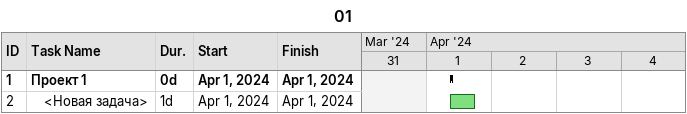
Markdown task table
01

| ID | Level | Task | Duration | Start | Finish |
|---|---|---|---|---|---|
| 1 | 1 | **Проект 1** | 0d | 2024-04-01 | 2024-04-01 |
| 2 | 2 | <Новая задача> | 1d | 2024-04-01 | 2024-04-01 |
